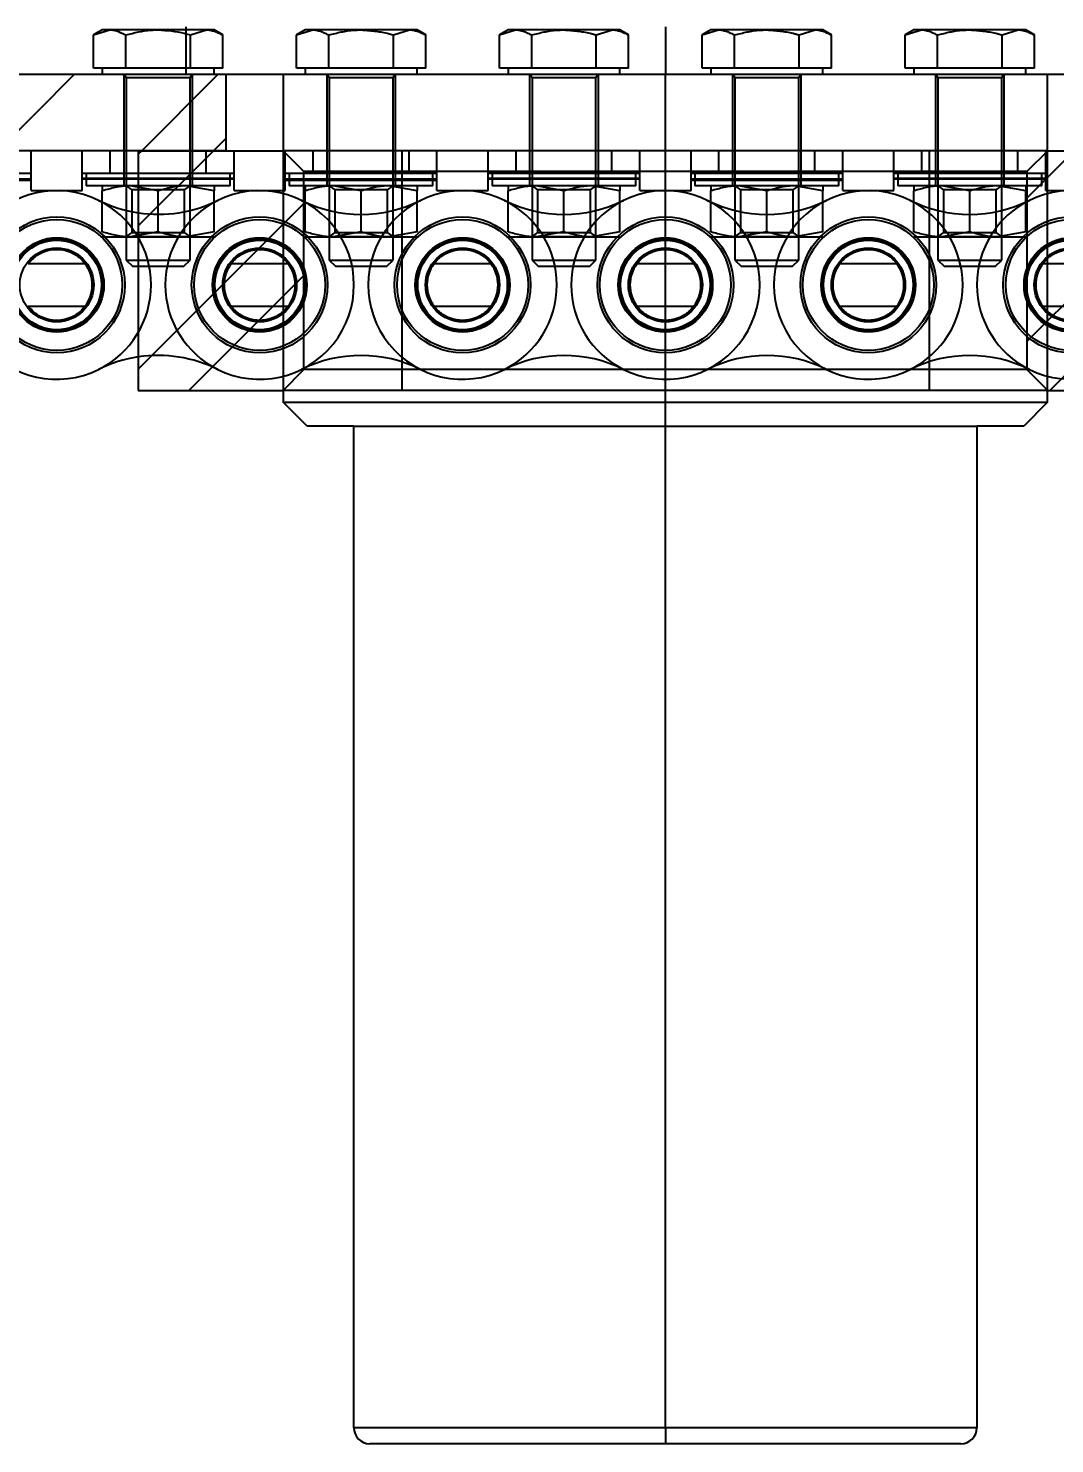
# Model space of a CAD drawing. Header units: metres. Extents: x 0 to 21025, y 0 to 14850.
# Drawn here: x 5532.2 to 5596.5, y 6331.2 to 6419.8 of the extents above; entities that cross this region are included whole.
import ezdxf

# ---------------------------------------------------------------- set-up
doc = ezdxf.new("R2010")
doc.units = ezdxf.units.M
doc.header["$LTSCALE"] = 25
doc.linetypes.add('HIDDEN2', pattern=[4.7625, 3.175, -1.5875])
for name, color, linetype in [('18_COTAS', 7, 'Continuous'), ('SHA', 7, 'Continuous'), ('SL4', 4, 'Continuous'), ('ST1', 7, 'HIDDEN2')]:
    doc.layers.add(name, color=color, linetype=linetype)
doc.styles.add('ROMANS', font='ROMANS.SHX')
doc.dimstyles.new('25___1-25', dxfattribs={"dimscale": 25, "dimtxt": 2.5, "dimasz": 2, "dimexe": 1.5, "dimexo": 1, "dimgap": 0.5, "dimtad": 1, "dimzin": 12, "dimtxsty": 'ROMANS', "dimcen": 0, "dimclrd": 256, "dimclre": 256, "dimclrt": 3, "dimazin": 3, "dimtfac": 1, "dimtmove": 0, "dimatfit": 0, "dimfxl": 1, "dimlwd": -1, "dimlwe": -1, "dimarcsym": 0})
pattern_1 = [(45, (680.72, 3493.2185), (-6.735192, 6.735192), []), (45, (685.21, 3493.2185), (-6.735192, 6.735192), [])]

# ---------------------------------------------------------------- blocks, each defined once
blk = doc.blocks.new('*D49')
at = {"layer": '18_COTAS', "transparency": 16777216}
for p, q in [((2751.773, 6357.865), (2751.773, 7037.945)), ((5720.748, 6357.865), (5720.748, 7037.945)), ((2801.773, 7000.445), (5670.748, 7000.445))]:
    blk.add_line(p, q, dxfattribs=at)
for points in [[(2801.773, 7008.778), (2801.773, 6992.112), (2751.773, 7000.445)], [(5670.748, 7008.778), (5670.748, 6992.112), (5720.748, 7000.445)]]:
    blk.add_solid(points, dxfattribs=at)
at = {"layer": 'Defpoints', "color": 0, "transparency": 16777216}
for p in [(5720.748, 7000.445), (2751.773, 6332.865), (5720.748, 6332.865)]:
    blk.add_point(p, dxfattribs=at)
at = {"layer": '18_COTAS', "color": 3, "transparency": 16777216, "insert": (4236.26, 7050.147), "char_height": 62.5, "attachment_point": 5, "style": 'ROMANS'}
blk.add_mtext('2968,98', dxfattribs=at)

msp = doc.modelspace()

# ---------------------------------------------------------------- hatches: boundary and pattern name
at = {"layer": 'SHA'}
h = msp.add_hatch(dxfattribs=at)
h.set_pattern_fill('ANSI32', color=256, style=0)
h.set_pattern_definition(pattern_1)
edge = h.paths.add_edge_path(flags=0)
edge.add_line((5508.265, 6412.105), (5544.625, 6412.105))
edge.add_line((5544.625, 6412.105), (5544.625, 6416.868))
edge.add_line((5544.625, 6416.868), (5508.265, 6416.868))
edge.add_arc((5508.265, 6407.343), 9.525, 90, 180)
edge.add_line((5498.74, 6407.343), (5498.74, 6381.868))
edge.add_line((5498.74, 6381.868), (5503.503, 6381.868))
edge.add_line((5503.503, 6381.868), (5503.503, 6407.343))
edge.add_arc((5508.265, 6407.343), 4.763, 90, 180, ccw=False)
h = msp.add_hatch(dxfattribs=at)
h.set_pattern_fill('ANSI32', color=256, style=0)
h.set_pattern_definition(pattern_1)
h.paths.add_polyline_path([(5548.199, 6412.105), (5539.13, 6412.105), (5539.13, 6397.105), (5548.199, 6397.105), (5549.5, 6398.407), (5549.5, 6410.804)], flags=0)
h = msp.add_hatch(dxfattribs=at)
h.set_pattern_fill('ANSI32', color=256, style=0)
h.set_pattern_definition(pattern_1)
h.paths.add_polyline_path([(5596.052, 6397.105), (5605.121, 6397.105), (5605.121, 6412.105), (5596.052, 6412.105), (5594.75, 6410.804), (5594.75, 6398.407)], flags=0)

# ---------------------------------------------------------------- linework, layer by layer
at = {"layer": 'SL4'}
for p, q in [((5536.875, 6419.668), (5536.334, 6419.355)), ((5536.334, 6419.355), (5537.344, 6419.668)), ((5536.334, 6417.268), (5536.334, 6419.355)), ((5537.344, 6419.668), (5536.875, 6419.668)), ((5540.375, 6419.668), (5537.344, 6419.668)), ((5538.355, 6417.268), (5538.355, 6419.355)), ((5542.125, 6419.668), (5540.375, 6419.668)), ((5542.125, 6416.868), (5542.125, 6419.868)), ((5544.625, 6416.868), (5508.265, 6416.868)), ((5537.344, 6417.268), (5536.334, 6417.268)), ((5536.875, 6417.268), (5536.875, 6416.868)), ((5538.355, 6417.268), (5537.344, 6417.268)), ((5540.375, 6417.268), (5538.355, 6417.268)), ((5542.125, 6417.268), (5540.375, 6417.268)), ((5548.224, 6416.868), (5542.125, 6416.868)), ((5544.625, 6412.105), (5544.625, 6416.868)), ((5548.224, 6396.347), (5548.224, 6416.868)), ((5602.125, 6416.868), (5596.027, 6416.868)), ((5596.027, 6416.868), (5596.027, 6396.347)), ((5544.625, 6412.105), (5508.265, 6412.105)), ((5532.425, 6410.355), (5532.425, 6412.105)), ((5535.625, 6410.355), (5535.625, 6412.105)), ((5539.13, 6412.105), (5539.13, 6397.105)), ((5539.13, 6412.105), (5548.199, 6412.105)), ((5549.5, 6410.804), (5548.199, 6412.105)), ((5548.224, 6412.105), (5548.199, 6412.105)), ((5596.052, 6412.105), (5594.75, 6410.804)), ((5596.052, 6412.105), (5596.027, 6412.105)), ((5596.052, 6412.105), (5605.121, 6412.105)), ((5522.925, 6410.355), (5532.425, 6410.355)), ((5532.425, 6409.61), (5532.425, 6410.355)), ((5535.625, 6409.61), (5535.625, 6410.355)), ((5535.625, 6410.355), (5539.13, 6410.355)), ((5549.5, 6398.407), (5549.5, 6410.804)), ((5594.75, 6410.804), (5594.75, 6398.407)), ((5532.425, 6409.61), (5534.025, 6409.61)), ((5534.025, 6409.61), (5535.625, 6409.61)), ((5532.245, 6405.04), (5535.805, 6405.04)), ((5532.245, 6402.37), (5535.805, 6402.37)), ((5548.199, 6397.105), (5549.5, 6398.407)), ((5594.75, 6398.407), (5549.5, 6398.407)), ((5594.75, 6398.407), (5596.052, 6397.105)), ((5539.13, 6397.105), (5548.199, 6397.105)), ((5548.224, 6397.105), (5548.199, 6397.105)), ((5596.027, 6397.105), (5548.224, 6397.105)), ((5596.052, 6397.105), (5596.027, 6397.105)), ((5596.052, 6397.105), (5605.121, 6397.105)), ((5549.703, 6394.868), (5548.224, 6396.347)), ((5572.125, 6396.347), (5548.224, 6396.347)), ((5596.027, 6396.347), (5572.125, 6396.347)), ((5596.027, 6396.347), (5594.548, 6394.868)), ((5552.625, 6394.868), (5549.703, 6394.868)), ((5552.625, 6332.168), (5552.625, 6394.868)), ((5552.625, 6394.868), (5572.125, 6394.868)), ((5572.125, 6332.168), (5572.125, 6394.868)), ((5572.125, 6394.868), (5591.625, 6394.868)), ((5594.548, 6394.868), (5591.625, 6394.868)), ((5591.625, 6394.868), (5591.625, 6332.168)), ((5572.125, 6332.168), (5552.625, 6332.168)), ((5591.625, 6332.168), (5572.125, 6332.168)), ((5572.125, 6332.168), (5572.125, 6331.168)), ((5590.625, 6331.168), (5553.625, 6331.168))]:
    msp.add_line(p, q, dxfattribs=at)
for centre, radius, start, end in [((5534.025, 6403.705), 5.905, 63.64084, 296.35916), ((5540.375, 6416.52), 8.397, 243.64084, 261.46947), ((5534.025, 6403.705), 2.225, 323.1301, 36.8699), ((5540.375, 6390.89), 8.397, 98.53053, 116.35916), ((5553.625, 6332.168), 1, 180, 270), ((5590.625, 6332.168), 1, 270, 0)]:
    msp.add_arc(centre, radius, start, end, dxfattribs=at)
for points, knots in [([(5537.344, 6419.668), (5537.368, 6419.668), (5537.709, 6419.663), (5538.044, 6419.504), (5538.355, 6419.355)], [0, 0, 0, 0, 0.070174, 1, 1, 1, 1]), ([(5538.355, 6419.355), (5538.873, 6419.484), (5539.54, 6419.65), (5540.224, 6419.665), (5540.375, 6419.668)], [0, 0, 0, 0, 0.778131, 1, 1, 1, 1]), ([(5540.375, 6419.668), (5540.925, 6419.632), (5541.516, 6419.593), (5542.085, 6419.438), (5542.125, 6419.427)], [0, 0, 0, 0, 0.928816, 1, 1, 1, 1]), ([(5532.245, 6405.04), (5532.357, 6405.17), (5532.576, 6405.426), (5533.016, 6405.709), (5533.505, 6405.89), (5534.025, 6405.95), (5534.546, 6405.89), (5535.035, 6405.709), (5535.475, 6405.426), (5535.694, 6405.17), (5535.805, 6405.04)], [0, 0, 0, 0, 0.130043, 0.255982, 0.379107, 0.5, 0.620893, 0.744018, 0.869957, 1, 1, 1, 1]), ([(5535.805, 6402.37), (5535.694, 6402.24), (5535.475, 6401.985), (5535.035, 6401.701), (5534.546, 6401.521), (5534.025, 6401.46), (5533.505, 6401.521), (5533.016, 6401.701), (5532.576, 6401.985), (5532.357, 6402.24), (5532.245, 6402.37)], [0, 0, 0, 0, 0.130043, 0.255982, 0.379107, 0.5, 0.620893, 0.744018, 0.869957, 1, 1, 1, 1])]:
    msp.add_open_spline(points, degree=3, knots=knots, dxfattribs=at)
at = {"layer": 'ST1'}
for p, q in [((5543.406, 6419.668), (5542.125, 6419.668)), ((5542.125, 6419.427), (5542.396, 6419.355)), ((5542.396, 6419.355), (5543.406, 6419.668)), ((5542.396, 6417.268), (5542.396, 6419.355)), ((5543.875, 6419.668), (5543.406, 6419.668)), ((5544.417, 6419.355), (5543.875, 6419.668)), ((5544.417, 6417.268), (5544.417, 6419.355)), ((5549.034, 6419.355), (5550.044, 6419.668)), ((5549.575, 6419.668), (5549.034, 6419.355)), ((5549.034, 6417.268), (5549.034, 6419.355)), ((5550.044, 6419.668), (5549.575, 6419.668)), ((5553.075, 6419.668), (5550.044, 6419.668)), ((5551.055, 6417.268), (5551.055, 6419.355)), ((5556.106, 6419.668), (5553.075, 6419.668)), ((5555.096, 6419.355), (5556.106, 6419.668)), ((5555.096, 6417.268), (5555.096, 6419.355)), ((5556.575, 6419.668), (5556.106, 6419.668)), ((5557.117, 6419.355), (5556.575, 6419.668)), ((5557.117, 6417.268), (5557.117, 6419.355)), ((5561.734, 6419.355), (5562.744, 6419.668)), ((5562.275, 6419.668), (5561.734, 6419.355)), ((5561.734, 6417.268), (5561.734, 6419.355)), ((5562.744, 6419.668), (5562.275, 6419.668)), ((5565.775, 6419.668), (5562.744, 6419.668)), ((5563.755, 6417.268), (5563.755, 6419.355)), ((5568.806, 6419.668), (5565.775, 6419.668)), ((5567.796, 6419.355), (5568.806, 6419.668)), ((5567.796, 6417.268), (5567.796, 6419.355)), ((5569.275, 6419.668), (5568.806, 6419.668)), ((5569.817, 6419.355), (5569.275, 6419.668)), ((5569.817, 6417.268), (5569.817, 6419.355)), ((5572.125, 6419.868), (5572.125, 6416.868)), ((5574.434, 6419.355), (5575.444, 6419.668)), ((5574.975, 6419.668), (5574.434, 6419.355)), ((5574.434, 6417.268), (5574.434, 6419.355)), ((5575.444, 6419.668), (5574.975, 6419.668)), ((5578.475, 6419.668), (5575.444, 6419.668)), ((5576.455, 6417.268), (5576.455, 6419.355)), ((5581.506, 6419.668), (5578.475, 6419.668)), ((5580.496, 6419.355), (5581.506, 6419.668)), ((5580.496, 6417.268), (5580.496, 6419.355)), ((5581.975, 6419.668), (5581.506, 6419.668)), ((5582.517, 6419.355), (5581.975, 6419.668)), ((5582.517, 6417.268), (5582.517, 6419.355)), ((5587.134, 6419.355), (5588.144, 6419.668)), ((5587.675, 6419.668), (5587.134, 6419.355)), ((5587.134, 6417.268), (5587.134, 6419.355)), ((5588.144, 6419.668), (5587.675, 6419.668)), ((5591.175, 6419.668), (5588.144, 6419.668)), ((5589.155, 6417.268), (5589.155, 6419.355)), ((5594.206, 6419.668), (5591.175, 6419.668)), ((5593.196, 6419.355), (5594.206, 6419.668)), ((5593.196, 6417.268), (5593.196, 6419.355)), ((5594.675, 6419.668), (5594.206, 6419.668)), ((5595.217, 6419.355), (5594.675, 6419.668)), ((5595.217, 6417.268), (5595.217, 6419.355)), ((5538.225, 6416.868), (5538.225, 6412.105)), ((5542.375, 6416.668), (5538.375, 6416.668)), ((5538.375, 6416.668), (5538.375, 6405.258)), ((5542.396, 6417.268), (5542.125, 6417.268)), ((5542.375, 6405.258), (5542.375, 6416.668)), ((5543.406, 6417.268), (5542.396, 6417.268)), ((5542.525, 6412.105), (5542.525, 6416.868)), ((5544.417, 6417.268), (5543.406, 6417.268)), ((5543.875, 6416.868), (5543.875, 6417.268)), ((5572.125, 6416.868), (5548.224, 6416.868)), ((5550.044, 6417.268), (5549.034, 6417.268)), ((5549.575, 6417.268), (5549.575, 6416.868)), ((5551.055, 6417.268), (5550.044, 6417.268)), ((5550.925, 6416.868), (5550.925, 6412.105)), ((5553.075, 6417.268), (5551.055, 6417.268)), ((5555.075, 6416.668), (5551.075, 6416.668)), ((5551.075, 6416.668), (5551.075, 6405.258)), ((5555.096, 6417.268), (5553.075, 6417.268)), ((5555.075, 6405.258), (5555.075, 6416.668)), ((5556.106, 6417.268), (5555.096, 6417.268)), ((5555.225, 6412.105), (5555.225, 6416.868)), ((5557.117, 6417.268), (5556.106, 6417.268)), ((5556.575, 6416.868), (5556.575, 6417.268)), ((5562.744, 6417.268), (5561.734, 6417.268)), ((5562.275, 6417.268), (5562.275, 6416.868)), ((5563.755, 6417.268), (5562.744, 6417.268)), ((5563.625, 6416.868), (5563.625, 6412.105)), ((5565.775, 6417.268), (5563.755, 6417.268)), ((5567.775, 6416.668), (5563.775, 6416.668)), ((5563.775, 6416.668), (5563.775, 6405.258)), ((5567.796, 6417.268), (5565.775, 6417.268)), ((5567.775, 6405.258), (5567.775, 6416.668)), ((5568.806, 6417.268), (5567.796, 6417.268)), ((5567.925, 6412.105), (5567.925, 6416.868)), ((5569.817, 6417.268), (5568.806, 6417.268)), ((5569.275, 6416.868), (5569.275, 6417.268)), ((5572.125, 6396.347), (5572.125, 6416.868)), ((5596.027, 6416.868), (5572.125, 6416.868)), ((5575.444, 6417.268), (5574.434, 6417.268)), ((5574.975, 6417.268), (5574.975, 6416.868)), ((5576.455, 6417.268), (5575.444, 6417.268)), ((5576.325, 6416.868), (5576.325, 6412.105)), ((5578.475, 6417.268), (5576.455, 6417.268)), ((5580.475, 6416.668), (5576.475, 6416.668)), ((5576.475, 6416.668), (5576.475, 6405.258)), ((5580.496, 6417.268), (5578.475, 6417.268)), ((5580.475, 6405.258), (5580.475, 6416.668)), ((5581.506, 6417.268), (5580.496, 6417.268)), ((5580.625, 6412.105), (5580.625, 6416.868)), ((5582.517, 6417.268), (5581.506, 6417.268)), ((5581.975, 6416.868), (5581.975, 6417.268)), ((5588.144, 6417.268), (5587.134, 6417.268)), ((5587.675, 6417.268), (5587.675, 6416.868)), ((5589.155, 6417.268), (5588.144, 6417.268)), ((5589.025, 6416.868), (5589.025, 6412.105)), ((5591.175, 6417.268), (5589.155, 6417.268)), ((5593.175, 6416.668), (5589.175, 6416.668)), ((5589.175, 6416.668), (5589.175, 6405.258)), ((5593.196, 6417.268), (5591.175, 6417.268)), ((5593.175, 6405.258), (5593.175, 6416.668)), ((5594.206, 6417.268), (5593.196, 6417.268)), ((5593.325, 6412.105), (5593.325, 6416.868)), ((5595.217, 6417.268), (5594.206, 6417.268)), ((5594.675, 6416.868), (5594.675, 6417.268)), ((5537.375, 6410.705), (5537.375, 6412.105)), ((5538.225, 6412.105), (5538.225, 6410.705)), ((5542.525, 6410.705), (5542.525, 6412.105)), ((5543.375, 6410.705), (5543.375, 6412.105)), ((5545.125, 6410.355), (5545.125, 6412.105)), ((5596.027, 6412.105), (5548.224, 6412.105)), ((5548.325, 6410.355), (5548.325, 6412.105)), ((5550.075, 6410.705), (5550.075, 6412.105)), ((5550.925, 6412.105), (5550.925, 6410.705)), ((5555.225, 6410.705), (5555.225, 6412.105)), ((5555.627, 6412.105), (5555.627, 6397.105)), ((5556.075, 6410.705), (5556.075, 6412.105)), ((5557.825, 6410.355), (5557.825, 6412.105)), ((5561.025, 6410.355), (5561.025, 6412.105)), ((5562.775, 6410.705), (5562.775, 6412.105)), ((5563.625, 6412.105), (5563.625, 6410.705)), ((5567.925, 6410.705), (5567.925, 6412.105)), ((5568.775, 6410.705), (5568.775, 6412.105)), ((5570.525, 6410.355), (5570.525, 6412.105)), ((5573.725, 6410.355), (5573.725, 6412.105)), ((5575.475, 6410.705), (5575.475, 6412.105)), ((5576.325, 6412.105), (5576.325, 6410.705)), ((5580.625, 6410.705), (5580.625, 6412.105)), ((5581.475, 6410.705), (5581.475, 6412.105)), ((5583.225, 6410.355), (5583.225, 6412.105)), ((5586.425, 6410.355), (5586.425, 6412.105)), ((5588.175, 6410.705), (5588.175, 6412.105)), ((5588.623, 6412.105), (5588.623, 6397.105)), ((5589.025, 6412.105), (5589.025, 6410.705)), ((5593.325, 6410.705), (5593.325, 6412.105)), ((5594.175, 6410.705), (5594.175, 6412.105)), ((5595.925, 6410.355), (5595.925, 6412.105)), ((5522.925, 6410.705), (5532.425, 6410.705)), ((5522.925, 6410.268), (5532.425, 6410.268)), ((5535.625, 6410.705), (5545.125, 6410.705)), ((5535.625, 6410.393), (5545.125, 6410.393)), ((5535.875, 6410.705), (5535.875, 6409.905)), ((5538.225, 6410.705), (5538.225, 6409.905)), ((5539.13, 6410.355), (5545.125, 6410.355)), ((5542.525, 6409.905), (5542.525, 6410.705)), ((5544.875, 6409.905), (5544.875, 6410.705)), ((5545.125, 6409.61), (5545.125, 6410.355)), ((5548.325, 6410.705), (5557.825, 6410.705)), ((5548.325, 6409.61), (5548.325, 6410.355)), ((5548.325, 6410.355), (5557.825, 6410.355)), ((5548.325, 6410.268), (5557.825, 6410.268)), ((5548.575, 6410.705), (5548.575, 6409.905)), ((5594.75, 6410.804), (5549.5, 6410.804)), ((5550.925, 6410.705), (5550.925, 6409.905)), ((5555.225, 6409.905), (5555.225, 6410.705)), ((5557.575, 6409.905), (5557.575, 6410.705)), ((5557.825, 6409.61), (5557.825, 6410.355)), ((5561.025, 6410.705), (5570.525, 6410.705)), ((5561.025, 6410.393), (5570.525, 6410.393)), ((5561.025, 6410.355), (5570.525, 6410.355)), ((5561.025, 6409.61), (5561.025, 6410.355)), ((5561.275, 6410.705), (5561.275, 6409.905)), ((5563.625, 6410.705), (5563.625, 6409.905)), ((5567.925, 6409.905), (5567.925, 6410.705)), ((5570.275, 6409.905), (5570.275, 6410.705)), ((5570.525, 6409.61), (5570.525, 6410.355)), ((5573.725, 6410.705), (5583.225, 6410.705)), ((5573.725, 6410.355), (5583.225, 6410.355)), ((5573.725, 6409.61), (5573.725, 6410.355)), ((5573.725, 6410.268), (5583.225, 6410.268)), ((5573.975, 6410.705), (5573.975, 6409.905)), ((5576.325, 6410.705), (5576.325, 6409.905)), ((5580.625, 6409.905), (5580.625, 6410.705)), ((5582.975, 6409.905), (5582.975, 6410.705)), ((5583.225, 6409.61), (5583.225, 6410.355)), ((5586.425, 6410.705), (5595.925, 6410.705)), ((5586.425, 6410.393), (5595.925, 6410.393)), ((5586.425, 6410.355), (5595.925, 6410.355)), ((5586.425, 6409.61), (5586.425, 6410.355)), ((5586.675, 6410.705), (5586.675, 6409.905)), ((5589.025, 6410.705), (5589.025, 6409.905)), ((5593.325, 6409.905), (5593.325, 6410.705)), ((5595.675, 6409.905), (5595.675, 6410.705)), ((5595.925, 6409.61), (5595.925, 6410.355)), ((5544.875, 6409.905), (5535.875, 6409.905)), ((5536.875, 6407.018), (5536.875, 6409.593)), ((5538.375, 6409.905), (5538.725, 6409.66)), ((5540.375, 6409.593), (5538.625, 6409.905)), ((5542.025, 6409.66), (5538.725, 6409.66)), ((5538.725, 6409.66), (5538.725, 6406.976)), ((5540.375, 6407.018), (5540.375, 6409.593)), ((5542.025, 6409.66), (5542.375, 6409.905)), ((5542.025, 6406.976), (5542.025, 6409.66)), ((5543.875, 6409.593), (5542.125, 6409.905)), ((5543.875, 6407.018), (5543.875, 6409.593)), ((5545.125, 6409.61), (5546.725, 6409.61)), ((5546.725, 6409.61), (5548.325, 6409.61)), ((5557.575, 6409.905), (5548.575, 6409.905)), ((5549.575, 6407.018), (5549.575, 6409.593)), ((5551.075, 6409.905), (5551.425, 6409.66)), ((5553.075, 6409.593), (5551.325, 6409.905)), ((5554.725, 6409.66), (5551.425, 6409.66)), ((5551.425, 6409.66), (5551.425, 6406.976)), ((5553.075, 6407.018), (5553.075, 6409.593)), ((5554.725, 6409.66), (5555.075, 6409.905)), ((5554.725, 6406.976), (5554.725, 6409.66)), ((5556.575, 6409.593), (5554.825, 6409.905)), ((5556.575, 6407.018), (5556.575, 6409.593)), ((5557.825, 6409.61), (5559.425, 6409.61)), ((5559.425, 6409.61), (5561.025, 6409.61)), ((5570.275, 6409.905), (5561.275, 6409.905)), ((5562.275, 6407.018), (5562.275, 6409.593)), ((5563.775, 6409.905), (5564.125, 6409.66)), ((5565.775, 6409.593), (5564.025, 6409.905)), ((5567.425, 6409.66), (5564.125, 6409.66)), ((5564.125, 6409.66), (5564.125, 6406.976)), ((5565.775, 6407.018), (5565.775, 6409.593)), ((5567.425, 6409.66), (5567.775, 6409.905)), ((5567.425, 6406.976), (5567.425, 6409.66)), ((5569.275, 6409.593), (5567.525, 6409.905)), ((5569.275, 6407.018), (5569.275, 6409.593)), ((5570.525, 6409.61), (5572.125, 6409.61)), ((5572.125, 6409.61), (5573.725, 6409.61)), ((5582.975, 6409.905), (5573.975, 6409.905)), ((5574.975, 6407.018), (5574.975, 6409.593)), ((5576.475, 6409.905), (5576.825, 6409.66)), ((5578.475, 6409.593), (5576.725, 6409.905)), ((5580.125, 6409.66), (5576.825, 6409.66)), ((5576.825, 6409.66), (5576.825, 6406.976)), ((5578.475, 6407.018), (5578.475, 6409.593)), ((5580.125, 6409.66), (5580.475, 6409.905)), ((5580.125, 6406.976), (5580.125, 6409.66)), ((5581.975, 6409.593), (5580.225, 6409.905)), ((5581.975, 6407.018), (5581.975, 6409.593)), ((5583.225, 6409.61), (5584.825, 6409.61)), ((5584.825, 6409.61), (5586.425, 6409.61)), ((5595.675, 6409.905), (5586.675, 6409.905)), ((5587.675, 6407.018), (5587.675, 6409.593)), ((5589.175, 6409.905), (5589.525, 6409.66)), ((5591.175, 6409.593), (5589.425, 6409.905)), ((5592.825, 6409.66), (5589.525, 6409.66)), ((5589.525, 6409.66), (5589.525, 6406.976)), ((5591.175, 6407.018), (5591.175, 6409.593)), ((5592.825, 6409.66), (5593.175, 6409.905)), ((5592.825, 6406.976), (5592.825, 6409.66)), ((5594.675, 6409.593), (5592.925, 6409.905)), ((5594.675, 6407.018), (5594.675, 6409.593)), ((5595.925, 6409.61), (5597.525, 6409.61)), ((5536.875, 6406.705), (5538.625, 6406.705)), ((5538.725, 6406.976), (5538.375, 6406.731)), ((5538.375, 6406.731), (5542.375, 6406.731)), ((5538.375, 6406.731), (5538.375, 6406.705)), ((5540.375, 6407.018), (5538.625, 6406.705)), ((5538.625, 6406.705), (5542.125, 6406.705)), ((5538.725, 6406.976), (5542.025, 6406.976)), ((5542.375, 6406.731), (5542.025, 6406.976)), ((5543.875, 6407.018), (5542.125, 6406.705)), ((5542.125, 6406.705), (5543.875, 6406.705)), ((5542.375, 6406.705), (5542.375, 6406.731)), ((5549.575, 6406.705), (5551.325, 6406.705)), ((5551.425, 6406.976), (5551.075, 6406.731)), ((5551.075, 6406.731), (5555.075, 6406.731)), ((5551.075, 6406.731), (5551.075, 6406.705)), ((5553.075, 6407.018), (5551.325, 6406.705)), ((5551.325, 6406.705), (5554.825, 6406.705)), ((5551.425, 6406.976), (5554.725, 6406.976)), ((5555.075, 6406.731), (5554.725, 6406.976)), ((5556.575, 6407.018), (5554.825, 6406.705)), ((5554.825, 6406.705), (5556.575, 6406.705)), ((5555.075, 6406.705), (5555.075, 6406.731)), ((5562.275, 6406.705), (5564.025, 6406.705)), ((5564.125, 6406.976), (5563.775, 6406.731)), ((5563.775, 6406.731), (5567.775, 6406.731)), ((5563.775, 6406.731), (5563.775, 6406.705)), ((5565.775, 6407.018), (5564.025, 6406.705)), ((5564.025, 6406.705), (5567.525, 6406.705)), ((5564.125, 6406.976), (5567.425, 6406.976)), ((5567.775, 6406.731), (5567.425, 6406.976)), ((5569.275, 6407.018), (5567.525, 6406.705)), ((5567.525, 6406.705), (5569.275, 6406.705)), ((5567.775, 6406.705), (5567.775, 6406.731)), ((5574.975, 6406.705), (5576.725, 6406.705)), ((5576.825, 6406.976), (5576.475, 6406.731)), ((5576.475, 6406.731), (5580.475, 6406.731)), ((5576.475, 6406.731), (5576.475, 6406.705)), ((5578.475, 6407.018), (5576.725, 6406.705)), ((5576.725, 6406.705), (5580.225, 6406.705)), ((5576.825, 6406.976), (5580.125, 6406.976)), ((5580.475, 6406.731), (5580.125, 6406.976)), ((5581.975, 6407.018), (5580.225, 6406.705)), ((5580.225, 6406.705), (5581.975, 6406.705)), ((5580.475, 6406.705), (5580.475, 6406.731)), ((5587.675, 6406.705), (5589.425, 6406.705)), ((5589.525, 6406.976), (5589.175, 6406.731)), ((5589.175, 6406.731), (5593.175, 6406.731)), ((5589.175, 6406.731), (5589.175, 6406.705)), ((5591.175, 6407.018), (5589.425, 6406.705)), ((5589.425, 6406.705), (5592.925, 6406.705)), ((5589.525, 6406.976), (5592.825, 6406.976)), ((5593.175, 6406.731), (5592.825, 6406.976)), ((5594.675, 6407.018), (5592.925, 6406.705)), ((5592.925, 6406.705), (5594.675, 6406.705)), ((5593.175, 6406.705), (5593.175, 6406.731)), ((5532.245, 6405.04), (5532.419, 6405.245)), ((5535.715, 6405.152), (5535.805, 6405.04)), ((5538.375, 6405.258), (5542.375, 6405.258)), ((5538.375, 6405.258), (5538.765, 6404.868)), ((5541.985, 6404.868), (5542.375, 6405.258)), ((5544.945, 6405.04), (5545.119, 6405.245)), ((5544.945, 6405.04), (5548.505, 6405.04)), ((5548.415, 6405.152), (5548.505, 6405.04)), ((5551.075, 6405.258), (5555.075, 6405.258)), ((5551.075, 6405.258), (5551.465, 6404.868)), ((5554.685, 6404.868), (5555.075, 6405.258)), ((5557.645, 6405.04), (5557.819, 6405.245)), ((5557.645, 6405.04), (5561.205, 6405.04)), ((5561.115, 6405.152), (5561.205, 6405.04)), ((5563.775, 6405.258), (5567.775, 6405.258)), ((5563.775, 6405.258), (5564.165, 6404.868)), ((5567.385, 6404.868), (5567.775, 6405.258)), ((5570.345, 6405.04), (5570.519, 6405.245)), ((5570.345, 6405.04), (5573.905, 6405.04)), ((5573.815, 6405.152), (5573.905, 6405.04)), ((5576.475, 6405.258), (5580.475, 6405.258)), ((5576.475, 6405.258), (5576.865, 6404.868)), ((5580.085, 6404.868), (5580.475, 6405.258)), ((5583.045, 6405.04), (5583.219, 6405.245)), ((5583.045, 6405.04), (5586.605, 6405.04)), ((5586.515, 6405.152), (5586.605, 6405.04)), ((5589.175, 6405.258), (5593.175, 6405.258)), ((5589.175, 6405.258), (5589.565, 6404.868)), ((5592.785, 6404.868), (5593.175, 6405.258)), ((5595.745, 6405.04), (5595.919, 6405.245)), ((5595.745, 6405.04), (5599.305, 6405.04)), ((5538.765, 6404.868), (5541.985, 6404.868)), ((5551.465, 6404.868), (5554.685, 6404.868)), ((5564.165, 6404.868), (5567.385, 6404.868)), ((5576.865, 6404.868), (5580.085, 6404.868)), ((5589.565, 6404.868), (5592.785, 6404.868)), ((5544.945, 6402.37), (5548.505, 6402.37)), ((5557.645, 6402.37), (5561.205, 6402.37)), ((5570.345, 6402.37), (5573.905, 6402.37)), ((5583.045, 6402.37), (5586.605, 6402.37)), ((5595.745, 6402.37), (5599.305, 6402.37)), ((5572.125, 6394.868), (5572.125, 6396.347))]:
    msp.add_line(p, q, dxfattribs=at)
at = {"layer": 'ST1', "flags": 128}
for points in [[(5535.805, 6402.37), (5535.599, 6402.132), (5535.488, 6402.029)], [(5548.505, 6402.37), (5548.299, 6402.132), (5548.188, 6402.029)], [(5561.205, 6402.37), (5560.999, 6402.132), (5560.888, 6402.029)], [(5573.905, 6402.37), (5573.699, 6402.132), (5573.588, 6402.029)], [(5586.605, 6402.37), (5586.399, 6402.132), (5586.288, 6402.029)]]:
    msp.add_lwpolyline(points, dxfattribs=at)
at = {"layer": 'ST1'}
for centre, radius in [((5534.025, 6403.705), 4.255), ((5534.025, 6403.705), 4.1), ((5534.025, 6403.705), 4.1), ((5546.725, 6403.705), 4.255), ((5546.725, 6403.705), 4.1), ((5546.725, 6403.705), 4.1), ((5559.425, 6403.705), 4.255), ((5559.425, 6403.705), 4.1), ((5559.425, 6403.705), 4.1), ((5572.125, 6403.705), 4.255), ((5572.125, 6403.705), 4.1), ((5572.125, 6403.705), 4.1), ((5584.825, 6403.705), 4.255), ((5584.825, 6403.705), 4.1), ((5584.825, 6403.705), 4.1), ((5597.525, 6403.705), 4.255), ((5597.525, 6403.705), 4.1), ((5597.525, 6403.705), 4.1), ((5534.025, 6403.705), 2.955), ((5534.025, 6403.705), 2.893), ((5534.025, 6403.705), 2.803), ((5534.025, 6403.705), 2.314), ((5546.725, 6403.705), 2.955), ((5546.725, 6403.705), 2.892), ((5546.725, 6403.705), 2.803), ((5546.725, 6403.705), 2.314), ((5559.425, 6403.705), 2.955), ((5559.425, 6403.705), 2.892), ((5559.425, 6403.705), 2.803), ((5559.425, 6403.705), 2.314), ((5572.125, 6403.705), 2.955), ((5572.125, 6403.705), 2.892), ((5572.125, 6403.705), 2.803), ((5572.125, 6403.705), 2.314), ((5584.825, 6403.705), 2.955), ((5584.825, 6403.705), 2.892), ((5584.825, 6403.705), 2.803), ((5584.825, 6403.705), 2.314), ((5597.525, 6403.705), 2.955), ((5597.525, 6403.705), 2.893), ((5597.525, 6403.705), 2.804), ((5597.525, 6403.705), 2.314)]:
    msp.add_circle(centre, radius, dxfattribs=at)
for centre, radius, start, end in [((5538.175, 6416.668), 0.2, 0, 90), ((5542.575, 6416.668), 0.2, 90, 180), ((5550.875, 6416.668), 0.2, 0, 90), ((5555.275, 6416.668), 0.2, 90, 180), ((5563.575, 6416.668), 0.2, 0, 90), ((5567.975, 6416.668), 0.2, 90, 180), ((5576.275, 6416.668), 0.2, 0, 90), ((5580.675, 6416.668), 0.2, 90, 180), ((5588.975, 6416.668), 0.2, 0, 90), ((5593.375, 6416.668), 0.2, 90, 180), ((5546.725, 6403.705), 5.905, 243.64084, 116.35916), ((5559.425, 6403.705), 5.905, 63.64084, 296.35916), ((5572.125, 6403.705), 5.905, 243.64084, 116.35916), ((5584.825, 6403.705), 5.905, 63.64084, 296.35916), ((5597.525, 6403.705), 5.905, 243.64084, 116.35916), ((5534.025, 6403.705), 5.905, 296.35916, 63.64084), ((5540.375, 6416.52), 8.397, 261.46947, 296.35916), ((5546.725, 6403.705), 5.905, 116.35916, 243.64084), ((5553.075, 6416.52), 8.397, 243.64084, 296.35916), ((5565.775, 6416.52), 8.397, 243.64084, 296.35916), ((5559.425, 6403.705), 5.905, 296.35916, 63.64084), ((5572.125, 6403.705), 5.905, 116.35916, 243.64084), ((5578.475, 6416.52), 8.397, 243.64084, 296.35916), ((5591.175, 6416.52), 8.397, 243.64084, 296.35916), ((5584.825, 6403.705), 5.905, 296.35916, 63.64084), ((5597.525, 6403.705), 5.905, 116.35916, 243.64084), ((5546.725, 6403.705), 2.225, 143.1301, 216.8699), ((5546.725, 6403.705), 2.225, 323.1301, 36.8699), ((5559.425, 6403.705), 2.225, 143.1301, 216.8699), ((5559.425, 6403.705), 2.225, 323.1301, 36.8699), ((5572.125, 6403.705), 2.225, 143.1301, 216.8699), ((5572.125, 6403.705), 2.225, 323.1301, 36.8699), ((5584.825, 6403.705), 2.225, 143.1301, 216.8699), ((5584.825, 6403.705), 2.225, 323.1301, 36.8699), ((5597.525, 6403.705), 2.225, 143.1301, 216.8699), ((5540.375, 6390.89), 8.397, 63.64084, 98.53053), ((5553.075, 6390.89), 8.397, 63.64084, 116.35916), ((5565.775, 6390.89), 8.397, 63.64084, 116.35916), ((5578.475, 6390.89), 8.397, 63.64084, 116.35916), ((5591.175, 6390.89), 8.397, 63.64084, 116.35916)]:
    msp.add_arc(centre, radius, start, end, dxfattribs=at)
for points, knots in [([(5543.406, 6419.668), (5543.43, 6419.668), (5543.771, 6419.663), (5544.106, 6419.504), (5544.417, 6419.355)], [0, 0, 0, 0, 0.070174, 1, 1, 1, 1]), ([(5550.044, 6419.668), (5550.068, 6419.668), (5550.409, 6419.663), (5550.744, 6419.504), (5551.055, 6419.355)], [0, 0, 0, 0, 0.070174, 1, 1, 1, 1]), ([(5551.055, 6419.355), (5551.573, 6419.484), (5552.24, 6419.65), (5552.924, 6419.665), (5553.075, 6419.668)], [0, 0, 0, 0, 0.778131, 1, 1, 1, 1]), ([(5553.075, 6419.668), (5553.624, 6419.627), (5554.308, 6419.577), (5554.966, 6419.392), (5555.096, 6419.355)], [0, 0, 0, 0, 0.801725, 1, 1, 1, 1]), ([(5556.106, 6419.668), (5556.13, 6419.668), (5556.471, 6419.663), (5556.806, 6419.504), (5557.117, 6419.355)], [0, 0, 0, 0, 0.070174, 1, 1, 1, 1]), ([(5562.744, 6419.668), (5562.768, 6419.668), (5563.109, 6419.663), (5563.444, 6419.504), (5563.755, 6419.355)], [0, 0, 0, 0, 0.070174, 1, 1, 1, 1]), ([(5563.755, 6419.355), (5564.273, 6419.484), (5564.94, 6419.65), (5565.624, 6419.665), (5565.775, 6419.668)], [0, 0, 0, 0, 0.778131, 1, 1, 1, 1]), ([(5565.775, 6419.668), (5566.324, 6419.627), (5567.008, 6419.577), (5567.666, 6419.392), (5567.796, 6419.355)], [0, 0, 0, 0, 0.801725, 1, 1, 1, 1]), ([(5568.806, 6419.668), (5568.83, 6419.668), (5569.171, 6419.663), (5569.506, 6419.504), (5569.817, 6419.355)], [0, 0, 0, 0, 0.070174, 1, 1, 1, 1]), ([(5575.444, 6419.668), (5575.468, 6419.668), (5575.809, 6419.663), (5576.144, 6419.504), (5576.455, 6419.355)], [0, 0, 0, 0, 0.070174, 1, 1, 1, 1]), ([(5576.455, 6419.355), (5576.973, 6419.484), (5577.64, 6419.65), (5578.324, 6419.665), (5578.475, 6419.668)], [0, 0, 0, 0, 0.778131, 1, 1, 1, 1]), ([(5578.475, 6419.668), (5579.024, 6419.627), (5579.708, 6419.577), (5580.366, 6419.392), (5580.496, 6419.355)], [0, 0, 0, 0, 0.801725, 1, 1, 1, 1]), ([(5581.506, 6419.668), (5581.53, 6419.668), (5581.871, 6419.663), (5582.206, 6419.504), (5582.517, 6419.355)], [0, 0, 0, 0, 0.070174, 1, 1, 1, 1]), ([(5588.144, 6419.668), (5588.168, 6419.668), (5588.509, 6419.663), (5588.844, 6419.504), (5589.155, 6419.355)], [0, 0, 0, 0, 0.070174, 1, 1, 1, 1]), ([(5589.155, 6419.355), (5589.673, 6419.484), (5590.34, 6419.65), (5591.024, 6419.665), (5591.175, 6419.668)], [0, 0, 0, 0, 0.778131, 1, 1, 1, 1]), ([(5591.175, 6419.668), (5591.724, 6419.627), (5592.408, 6419.577), (5593.066, 6419.392), (5593.196, 6419.355)], [0, 0, 0, 0, 0.801725, 1, 1, 1, 1]), ([(5594.206, 6419.668), (5594.23, 6419.668), (5594.571, 6419.663), (5594.906, 6419.504), (5595.217, 6419.355)], [0, 0, 0, 0, 0.070174, 1, 1, 1, 1]), ([(5538.625, 6409.905), (5538.584, 6409.905), (5537.993, 6409.901), (5537.414, 6409.741), (5536.875, 6409.593)], [0, 0, 0, 0, 0.070174, 1, 1, 1, 1]), ([(5536.875, 6409.905), (5536.875, 6409.901), (5536.875, 6409.883), (5536.875, 6409.716), (5536.875, 6409.593)], [0, 0, 0, 0, 0.268634, 1, 1, 1, 1]), ([(5542.125, 6409.905), (5542.084, 6409.905), (5541.493, 6409.901), (5540.914, 6409.741), (5540.375, 6409.593)], [0, 0, 0, 0, 0.070174, 1, 1, 1, 1]), ([(5543.875, 6409.905), (5543.875, 6409.901), (5543.875, 6409.883), (5543.875, 6409.716), (5543.875, 6409.593)], [0, 0, 0, 0, 0.268634, 1, 1, 1, 1]), ([(5551.325, 6409.905), (5551.284, 6409.905), (5550.693, 6409.901), (5550.114, 6409.741), (5549.575, 6409.593)], [0, 0, 0, 0, 0.070174, 1, 1, 1, 1]), ([(5549.575, 6409.905), (5549.575, 6409.901), (5549.575, 6409.883), (5549.575, 6409.716), (5549.575, 6409.593)], [0, 0, 0, 0, 0.268634, 1, 1, 1, 1]), ([(5554.825, 6409.905), (5554.784, 6409.905), (5554.193, 6409.901), (5553.614, 6409.741), (5553.075, 6409.593)], [0, 0, 0, 0, 0.070174, 1, 1, 1, 1]), ([(5556.575, 6409.905), (5556.575, 6409.901), (5556.575, 6409.883), (5556.575, 6409.716), (5556.575, 6409.593)], [0, 0, 0, 0, 0.268634, 1, 1, 1, 1]), ([(5564.025, 6409.905), (5563.984, 6409.905), (5563.393, 6409.901), (5562.814, 6409.741), (5562.275, 6409.593)], [0, 0, 0, 0, 0.070174, 1, 1, 1, 1]), ([(5562.275, 6409.905), (5562.275, 6409.901), (5562.275, 6409.883), (5562.275, 6409.716), (5562.275, 6409.593)], [0, 0, 0, 0, 0.268634, 1, 1, 1, 1]), ([(5567.525, 6409.905), (5567.484, 6409.905), (5566.893, 6409.901), (5566.314, 6409.741), (5565.775, 6409.593)], [0, 0, 0, 0, 0.070174, 1, 1, 1, 1]), ([(5569.275, 6409.905), (5569.275, 6409.901), (5569.275, 6409.883), (5569.275, 6409.716), (5569.275, 6409.593)], [0, 0, 0, 0, 0.268634, 1, 1, 1, 1]), ([(5576.725, 6409.905), (5576.684, 6409.905), (5576.093, 6409.901), (5575.514, 6409.741), (5574.975, 6409.593)], [0, 0, 0, 0, 0.070174, 1, 1, 1, 1]), ([(5574.975, 6409.905), (5574.975, 6409.901), (5574.975, 6409.883), (5574.975, 6409.716), (5574.975, 6409.593)], [0, 0, 0, 0, 0.268634, 1, 1, 1, 1]), ([(5580.225, 6409.905), (5580.184, 6409.905), (5579.593, 6409.901), (5579.014, 6409.741), (5578.475, 6409.593)], [0, 0, 0, 0, 0.070174, 1, 1, 1, 1]), ([(5581.975, 6409.905), (5581.975, 6409.901), (5581.975, 6409.883), (5581.975, 6409.716), (5581.975, 6409.593)], [0, 0, 0, 0, 0.268634, 1, 1, 1, 1]), ([(5589.425, 6409.905), (5589.384, 6409.905), (5588.793, 6409.901), (5588.214, 6409.741), (5587.675, 6409.593)], [0, 0, 0, 0, 0.070174, 1, 1, 1, 1]), ([(5587.675, 6409.905), (5587.675, 6409.901), (5587.675, 6409.883), (5587.675, 6409.716), (5587.675, 6409.593)], [0, 0, 0, 0, 0.268634, 1, 1, 1, 1]), ([(5592.925, 6409.905), (5592.884, 6409.905), (5592.293, 6409.901), (5591.714, 6409.741), (5591.175, 6409.593)], [0, 0, 0, 0, 0.070174, 1, 1, 1, 1]), ([(5594.675, 6409.905), (5594.675, 6409.901), (5594.675, 6409.883), (5594.675, 6409.716), (5594.675, 6409.593)], [0, 0, 0, 0, 0.268634, 1, 1, 1, 1]), ([(5538.625, 6406.705), (5538.584, 6406.706), (5537.993, 6406.71), (5537.414, 6406.87), (5536.875, 6407.018)], [0, 0, 0, 0, 0.070174, 1, 1, 1, 1]), ([(5542.125, 6406.705), (5542.084, 6406.706), (5541.493, 6406.71), (5540.914, 6406.87), (5540.375, 6407.018)], [0, 0, 0, 0, 0.070174, 1, 1, 1, 1]), ([(5551.325, 6406.705), (5551.284, 6406.706), (5550.693, 6406.71), (5550.114, 6406.87), (5549.575, 6407.018)], [0, 0, 0, 0, 0.070174, 1, 1, 1, 1]), ([(5554.825, 6406.705), (5554.784, 6406.706), (5554.193, 6406.71), (5553.614, 6406.87), (5553.075, 6407.018)], [0, 0, 0, 0, 0.070174, 1, 1, 1, 1]), ([(5564.025, 6406.705), (5563.984, 6406.706), (5563.393, 6406.71), (5562.814, 6406.87), (5562.275, 6407.018)], [0, 0, 0, 0, 0.070174, 1, 1, 1, 1]), ([(5567.525, 6406.705), (5567.484, 6406.706), (5566.893, 6406.71), (5566.314, 6406.87), (5565.775, 6407.018)], [0, 0, 0, 0, 0.070174, 1, 1, 1, 1]), ([(5576.725, 6406.705), (5576.684, 6406.706), (5576.093, 6406.71), (5575.514, 6406.87), (5574.975, 6407.018)], [0, 0, 0, 0, 0.070174, 1, 1, 1, 1]), ([(5580.225, 6406.705), (5580.184, 6406.706), (5579.593, 6406.71), (5579.014, 6406.87), (5578.475, 6407.018)], [0, 0, 0, 0, 0.070174, 1, 1, 1, 1]), ([(5589.425, 6406.705), (5589.384, 6406.706), (5588.793, 6406.71), (5588.214, 6406.87), (5587.675, 6407.018)], [0, 0, 0, 0, 0.070174, 1, 1, 1, 1]), ([(5592.925, 6406.705), (5592.884, 6406.706), (5592.293, 6406.71), (5591.714, 6406.87), (5591.175, 6407.018)], [0, 0, 0, 0, 0.070174, 1, 1, 1, 1]), ([(5544.945, 6405.04), (5545.057, 6405.17), (5545.276, 6405.426), (5545.716, 6405.709), (5546.205, 6405.89), (5546.725, 6405.95), (5547.246, 6405.89), (5547.735, 6405.709), (5548.175, 6405.426), (5548.394, 6405.17), (5548.505, 6405.04)], [0, 0, 0, 0, 0.130043, 0.255982, 0.379107, 0.5, 0.620893, 0.744018, 0.869957, 1, 1, 1, 1]), ([(5557.645, 6405.04), (5557.757, 6405.17), (5557.976, 6405.426), (5558.416, 6405.709), (5558.905, 6405.89), (5559.425, 6405.95), (5559.946, 6405.89), (5560.435, 6405.709), (5560.875, 6405.426), (5561.094, 6405.17), (5561.205, 6405.04)], [0, 0, 0, 0, 0.130043, 0.255982, 0.379107, 0.5, 0.620893, 0.744018, 0.869957, 1, 1, 1, 1]), ([(5570.345, 6405.04), (5570.457, 6405.17), (5570.676, 6405.426), (5571.116, 6405.709), (5571.605, 6405.89), (5572.125, 6405.95), (5572.646, 6405.89), (5573.135, 6405.709), (5573.575, 6405.426), (5573.794, 6405.17), (5573.905, 6405.04)], [0, 0, 0, 0, 0.130043, 0.255982, 0.379107, 0.5, 0.620893, 0.744018, 0.869957, 1, 1, 1, 1]), ([(5583.045, 6405.04), (5583.157, 6405.17), (5583.376, 6405.426), (5583.816, 6405.709), (5584.305, 6405.89), (5584.825, 6405.95), (5585.346, 6405.89), (5585.835, 6405.709), (5586.275, 6405.426), (5586.494, 6405.17), (5586.605, 6405.04)], [0, 0, 0, 0, 0.130043, 0.255982, 0.379107, 0.5, 0.620893, 0.744018, 0.869957, 1, 1, 1, 1]), ([(5595.745, 6405.04), (5595.857, 6405.17), (5596.076, 6405.426), (5596.516, 6405.709), (5597.005, 6405.89), (5597.525, 6405.95), (5598.046, 6405.89), (5598.535, 6405.709), (5598.975, 6405.426), (5599.194, 6405.17), (5599.305, 6405.04)], [0, 0, 0, 0, 0.130043, 0.255982, 0.379107, 0.5, 0.620893, 0.744018, 0.869957, 1, 1, 1, 1]), ([(5548.505, 6402.37), (5548.394, 6402.24), (5548.175, 6401.985), (5547.735, 6401.701), (5547.246, 6401.521), (5546.725, 6401.46), (5546.205, 6401.521), (5545.716, 6401.701), (5545.276, 6401.985), (5545.057, 6402.24), (5544.945, 6402.37)], [0, 0, 0, 0, 0.130043, 0.255982, 0.379107, 0.5, 0.620893, 0.744018, 0.869957, 1, 1, 1, 1]), ([(5561.205, 6402.37), (5561.094, 6402.24), (5560.875, 6401.985), (5560.435, 6401.701), (5559.946, 6401.521), (5559.425, 6401.46), (5558.905, 6401.521), (5558.416, 6401.701), (5557.976, 6401.985), (5557.757, 6402.24), (5557.645, 6402.37)], [0, 0, 0, 0, 0.130043, 0.255982, 0.379107, 0.5, 0.620893, 0.744018, 0.869957, 1, 1, 1, 1]), ([(5573.905, 6402.37), (5573.794, 6402.24), (5573.575, 6401.985), (5573.135, 6401.701), (5572.646, 6401.521), (5572.125, 6401.46), (5571.605, 6401.521), (5571.116, 6401.701), (5570.676, 6401.985), (5570.457, 6402.24), (5570.345, 6402.37)], [0, 0, 0, 0, 0.130043, 0.255982, 0.379107, 0.5, 0.620893, 0.744018, 0.869957, 1, 1, 1, 1]), ([(5586.605, 6402.37), (5586.494, 6402.24), (5586.275, 6401.985), (5585.835, 6401.701), (5585.346, 6401.521), (5584.825, 6401.46), (5584.305, 6401.521), (5583.816, 6401.701), (5583.376, 6401.985), (5583.157, 6402.24), (5583.045, 6402.37)], [0, 0, 0, 0, 0.130043, 0.255982, 0.379107, 0.5, 0.620893, 0.744018, 0.869957, 1, 1, 1, 1]), ([(5599.305, 6402.37), (5599.194, 6402.24), (5598.975, 6401.985), (5598.535, 6401.701), (5598.046, 6401.521), (5597.525, 6401.46), (5597.005, 6401.521), (5596.516, 6401.701), (5596.076, 6401.985), (5595.857, 6402.24), (5595.745, 6402.37)], [0, 0, 0, 0, 0.130043, 0.255982, 0.379107, 0.5, 0.620893, 0.744018, 0.869957, 1, 1, 1, 1])]:
    msp.add_open_spline(points, degree=3, knots=knots, dxfattribs=at)

# ---------------------------------------------------------------- dimensions: what is measured, and where the dimension line sits
at = {"layer": '18_COTAS'}
dim = msp.add_linear_dim(base=(5720.747753191, 7000.445004906), p1=(2751.772753191, 6332.865322837), p2=(5720.747753191, 6332.865322834), dimstyle='25___1-25', dxfattribs=at)
dim.commit()
dim.dimension.update_dxf_attribs({"geometry": '*D49', "text_midpoint": (4236.260253191, 7050.147385859)})

doc.saveas('drawing.dxf')
